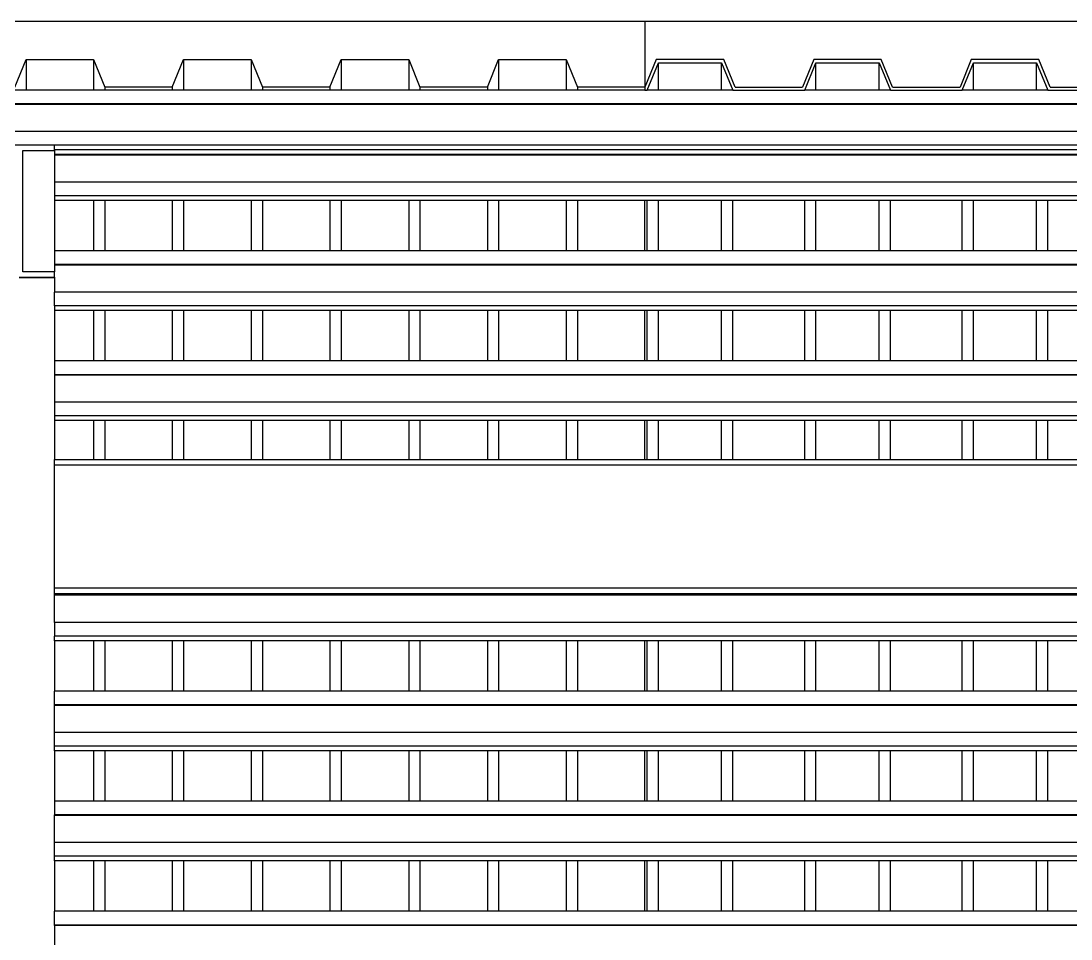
# Model space of a CAD drawing. Header units: metres. Extents: x -59 to 59, y -13 to 12.
# Drawn here: x -25.279 to -23.397, y 10.822 to 12.467 of the extents above; entities that cross this region are included whole.
import ezdxf

# ---------------------------------------------------------------- set-up
doc = ezdxf.new("R2010")
doc.units = ezdxf.units.M

msp = doc.modelspace()

# ---------------------------------------------------------------- linework, layer by layer
for p, q in [((-27.2669, 12.467), (-24.1603, 12.467)), ((-24.1603, 12.467), (-24.1603, 12.3487)), ((-24.1603, 12.467), (-21.4673, 12.467)), ((-24.1603, 12.467), (-24.1603, 12.3487)), ((-25.29, 12.3487), (-25.2698, 12.398)), ((-25.2698, 12.398), (-25.2698, 12.343)), ((-25.2698, 12.398), (-25.1488, 12.398)), ((-25.1488, 12.398), (-25.1488, 12.343)), ((-25.1488, 12.398), (-25.1286, 12.3487)), ((-25.0076, 12.3487), (-24.9874, 12.398)), ((-24.9874, 12.398), (-24.9874, 12.343)), ((-24.9874, 12.398), (-24.8663, 12.398)), ((-24.8663, 12.398), (-24.8663, 12.343)), ((-24.8663, 12.398), (-24.8462, 12.3487)), ((-24.7251, 12.3487), (-24.705, 12.398)), ((-24.705, 12.398), (-24.705, 12.343)), ((-24.705, 12.398), (-24.5839, 12.398)), ((-24.5839, 12.398), (-24.5839, 12.343)), ((-24.5839, 12.398), (-24.5638, 12.3487)), ((-24.4427, 12.3487), (-24.4226, 12.398)), ((-24.4226, 12.398), (-24.4226, 12.343)), ((-24.4226, 12.398), (-24.3015, 12.398)), ((-24.3015, 12.398), (-24.3015, 12.343)), ((-24.3015, 12.398), (-24.2813, 12.3487)), ((-24.1401, 12.398), (-24.1603, 12.3487)), ((-24.1564, 12.343), (-24.1362, 12.3923)), ((-24.0191, 12.398), (-24.1401, 12.398)), ((-24.1362, 12.343), (-24.1362, 12.3923)), ((-24.1362, 12.3923), (-24.023, 12.3923)), ((-24.023, 12.343), (-24.023, 12.3923)), ((-24.023, 12.3923), (-24.0028, 12.343)), ((-23.9989, 12.3487), (-24.0191, 12.398)), ((-23.8577, 12.398), (-23.8779, 12.3487)), ((-23.874, 12.343), (-23.8538, 12.3923)), ((-23.7367, 12.398), (-23.8577, 12.398)), ((-23.8538, 12.3923), (-23.7406, 12.3923)), ((-23.8538, 12.343), (-23.8538, 12.3923)), ((-23.7406, 12.343), (-23.7406, 12.3923)), ((-23.7406, 12.3923), (-23.7204, 12.343)), ((-23.7165, 12.3487), (-23.7367, 12.398)), ((-23.5753, 12.398), (-23.5955, 12.3487)), ((-23.5916, 12.343), (-23.5714, 12.3923)), ((-23.4543, 12.398), (-23.5753, 12.398)), ((-23.5714, 12.343), (-23.5714, 12.3923)), ((-23.5714, 12.3923), (-23.4582, 12.3923)), ((-23.4582, 12.3923), (-23.438, 12.343)), ((-23.4582, 12.343), (-23.4582, 12.3923)), ((-23.4341, 12.3487), (-23.4543, 12.398)), ((-25.1286, 12.3487), (-25.1286, 12.343)), ((-25.0076, 12.3487), (-25.1286, 12.3487)), ((-25.0076, 12.3487), (-25.0076, 12.343)), ((-24.8462, 12.3487), (-24.8462, 12.343)), ((-24.7251, 12.3487), (-24.8462, 12.3487)), ((-24.7251, 12.3487), (-24.7251, 12.343)), ((-24.5638, 12.3487), (-24.5638, 12.343)), ((-24.4427, 12.3487), (-24.5638, 12.3487)), ((-24.4427, 12.3487), (-24.4427, 12.343)), ((-24.2813, 12.3487), (-24.2813, 12.343)), ((-24.1603, 12.3487), (-24.2813, 12.3487)), ((-24.1603, 12.3487), (-24.1603, 12.343)), ((-23.9989, 12.3487), (-23.8779, 12.3487)), ((-23.7165, 12.3487), (-23.5955, 12.3487)), ((-23.4341, 12.3487), (-23.3131, 12.3487)), ((-25.2698, 12.343), (-25.29, 12.343)), ((-25.1488, 12.343), (-25.2698, 12.343)), ((-25.1286, 12.343), (-25.1488, 12.343)), ((-25.0076, 12.343), (-25.1286, 12.343)), ((-24.9874, 12.343), (-25.0076, 12.343)), ((-24.8663, 12.343), (-24.9874, 12.343)), ((-24.8462, 12.343), (-24.8663, 12.343)), ((-24.7251, 12.343), (-24.8462, 12.343)), ((-24.705, 12.343), (-24.7251, 12.343)), ((-24.5839, 12.343), (-24.705, 12.343)), ((-24.5638, 12.343), (-24.5839, 12.343)), ((-24.4427, 12.343), (-24.5638, 12.343)), ((-24.4226, 12.343), (-24.4427, 12.343)), ((-24.3015, 12.343), (-24.4226, 12.343)), ((-24.2813, 12.343), (-24.3015, 12.343)), ((-24.1603, 12.343), (-24.2813, 12.343)), ((-24.1603, 12.343), (-24.1564, 12.343)), ((-24.1362, 12.343), (-24.1564, 12.343)), ((-24.023, 12.343), (-24.1362, 12.343)), ((-24.0028, 12.343), (-24.023, 12.343)), ((-24.0028, 12.343), (-23.874, 12.343)), ((-23.8538, 12.343), (-23.874, 12.343)), ((-23.7406, 12.343), (-23.8538, 12.343)), ((-23.7204, 12.343), (-23.7406, 12.343)), ((-23.7204, 12.343), (-23.5916, 12.343)), ((-23.5714, 12.343), (-23.5916, 12.343)), ((-23.4582, 12.343), (-23.5714, 12.343)), ((-23.438, 12.343), (-23.4582, 12.343)), ((-23.438, 12.343), (-23.3092, 12.343)), ((-18.7743, 12.3184), (-39.5889, 12.3184)), ((-18.7743, 12.3175), (-39.5889, 12.3175)), ((-18.7743, 12.2691), (-39.5889, 12.2691)), ((-25.2189, 12.2444), (-25.3389, 12.2444)), ((-25.2758, 12.0173), (-25.2758, 12.2347)), ((-25.2758, 12.2347), (-25.2189, 12.2347)), ((-25.2189, 12.2362), (-25.2189, 12.2444)), ((-21.5889, 12.2444), (-25.2189, 12.2444)), ((-21.5889, 12.2362), (-25.2189, 12.2362)), ((-25.2189, 12.2347), (-25.2189, 12.2362)), ((-25.2189, 12.2347), (-25.2189, 12.2277)), ((-21.5889, 12.2277), (-25.2189, 12.2277)), ((-25.2189, 12.2277), (-25.2189, 12.2268)), ((-21.5889, 12.2268), (-25.2189, 12.2268)), ((-25.2189, 12.2268), (-25.2189, 12.1783)), ((-21.5889, 12.1783), (-25.2189, 12.1783)), ((-25.2189, 12.1783), (-25.2189, 12.1537)), ((-21.5889, 12.1537), (-25.2189, 12.1537)), ((-25.2189, 12.1537), (-25.2189, 12.1455)), ((-25.2189, 12.1455), (-25.2189, 12.055)), ((-25.1488, 12.1455), (-25.2189, 12.1455)), ((-25.1488, 12.1455), (-25.1488, 12.055)), ((-25.1286, 12.1455), (-25.1488, 12.1455)), ((-25.1286, 12.1455), (-25.1286, 12.055)), ((-25.0076, 12.1455), (-25.1286, 12.1455)), ((-25.0076, 12.1455), (-25.0076, 12.055)), ((-24.9874, 12.1455), (-25.0076, 12.1455)), ((-24.9874, 12.1455), (-24.9874, 12.055)), ((-24.8663, 12.1455), (-24.9874, 12.1455)), ((-24.8663, 12.1455), (-24.8663, 12.055)), ((-24.8462, 12.1455), (-24.8663, 12.1455)), ((-24.8462, 12.1455), (-24.8462, 12.055)), ((-24.7251, 12.1455), (-24.8462, 12.1455)), ((-24.7251, 12.1455), (-24.7251, 12.055)), ((-24.705, 12.1455), (-24.7251, 12.1455)), ((-24.705, 12.1455), (-24.705, 12.055)), ((-24.5839, 12.1455), (-24.705, 12.1455)), ((-24.5839, 12.1455), (-24.5839, 12.055)), ((-24.5638, 12.1455), (-24.5839, 12.1455)), ((-24.5638, 12.1455), (-24.5638, 12.055)), ((-24.4427, 12.1455), (-24.5638, 12.1455)), ((-24.4427, 12.1455), (-24.4427, 12.055)), ((-24.4226, 12.1455), (-24.4427, 12.1455)), ((-24.4226, 12.1455), (-24.4226, 12.055)), ((-24.3015, 12.1455), (-24.4226, 12.1455)), ((-24.3015, 12.1455), (-24.3015, 12.055)), ((-24.2813, 12.1455), (-24.3015, 12.1455)), ((-24.2813, 12.1455), (-24.2813, 12.055)), ((-24.1603, 12.1455), (-24.2813, 12.1455)), ((-24.1603, 12.055), (-24.1603, 12.1455)), ((-24.1564, 12.1455), (-24.1603, 12.1455)), ((-24.1564, 12.055), (-24.1564, 12.1455)), ((-24.1362, 12.1455), (-24.1564, 12.1455)), ((-24.1362, 12.055), (-24.1362, 12.1455)), ((-24.023, 12.1455), (-24.1362, 12.1455)), ((-24.023, 12.055), (-24.023, 12.1455)), ((-24.0028, 12.1455), (-24.023, 12.1455)), ((-24.0028, 12.055), (-24.0028, 12.1455)), ((-23.874, 12.1455), (-24.0028, 12.1455)), ((-23.874, 12.055), (-23.874, 12.1455)), ((-23.8538, 12.1455), (-23.874, 12.1455)), ((-23.8538, 12.055), (-23.8538, 12.1455)), ((-23.7406, 12.1455), (-23.8538, 12.1455)), ((-23.7406, 12.055), (-23.7406, 12.1455)), ((-23.7204, 12.1455), (-23.7406, 12.1455)), ((-23.7204, 12.055), (-23.7204, 12.1455)), ((-23.5916, 12.1455), (-23.7204, 12.1455)), ((-23.5916, 12.055), (-23.5916, 12.1455)), ((-23.5714, 12.1455), (-23.5916, 12.1455)), ((-23.5714, 12.055), (-23.5714, 12.1455)), ((-23.4582, 12.1455), (-23.5714, 12.1455)), ((-23.4582, 12.055), (-23.4582, 12.1455)), ((-23.438, 12.1455), (-23.4582, 12.1455)), ((-23.438, 12.055), (-23.438, 12.1455)), ((-23.3092, 12.1455), (-23.438, 12.1455)), ((-25.2189, 12.055), (-25.2189, 12.0304)), ((-25.1488, 12.055), (-25.2189, 12.055)), ((-25.1286, 12.055), (-25.1488, 12.055)), ((-25.0076, 12.055), (-25.1286, 12.055)), ((-24.9874, 12.055), (-25.0076, 12.055)), ((-24.8663, 12.055), (-24.9874, 12.055)), ((-24.8462, 12.055), (-24.8663, 12.055)), ((-24.7251, 12.055), (-24.8462, 12.055)), ((-24.705, 12.055), (-24.7251, 12.055)), ((-24.5839, 12.055), (-24.705, 12.055)), ((-24.5638, 12.055), (-24.5839, 12.055)), ((-24.4427, 12.055), (-24.5638, 12.055)), ((-24.4226, 12.055), (-24.4427, 12.055)), ((-24.3015, 12.055), (-24.4226, 12.055)), ((-24.2813, 12.055), (-24.3015, 12.055)), ((-24.1603, 12.055), (-24.2813, 12.055)), ((-24.1564, 12.055), (-24.1603, 12.055)), ((-24.1362, 12.055), (-24.1564, 12.055)), ((-24.023, 12.055), (-24.1362, 12.055)), ((-24.0028, 12.055), (-24.023, 12.055)), ((-23.874, 12.055), (-24.0028, 12.055)), ((-23.8538, 12.055), (-23.874, 12.055)), ((-23.7406, 12.055), (-23.8538, 12.055)), ((-23.7204, 12.055), (-23.7406, 12.055)), ((-23.5916, 12.055), (-23.7204, 12.055)), ((-23.5714, 12.055), (-23.5916, 12.055)), ((-23.4582, 12.055), (-23.5714, 12.055)), ((-23.438, 12.055), (-23.4582, 12.055)), ((-23.3092, 12.055), (-23.438, 12.055)), ((-21.5889, 12.0304), (-25.2189, 12.0304)), ((-25.2189, 12.0304), (-25.2189, 12.0296)), ((-21.5889, 12.0296), (-25.2189, 12.0296)), ((-25.2189, 12.0296), (-25.2189, 12.0173)), ((-25.2189, 12.0173), (-25.2758, 12.0173)), ((-25.2189, 12.0077), (-25.2189, 12.0173)), ((-25.282, 12.0077), (-25.2758, 12.0077)), ((-25.282, 12.0074), (-25.2758, 12.0074)), ((-25.2758, 12.0077), (-25.2758, 12.0074)), ((-25.2758, 12.0077), (-25.2189, 12.0077)), ((-25.2758, 12.0074), (-25.2189, 12.0074)), ((-25.2189, 12.0077), (-25.2189, 12.0074)), ((-25.2189, 12.0074), (-25.2189, 11.9811)), ((-21.5889, 11.9811), (-25.2189, 11.9811)), ((-25.2189, 11.9564), (-25.2189, 11.9811)), ((-21.5889, 11.9564), (-25.2189, 11.9564)), ((-25.2189, 11.9564), (-25.2189, 11.9482)), ((-25.1488, 11.9482), (-25.2189, 11.9482)), ((-25.2189, 11.9482), (-25.2189, 11.8578)), ((-25.1488, 11.9482), (-25.1488, 11.8578)), ((-25.1286, 11.9482), (-25.1488, 11.9482)), ((-25.1286, 11.9482), (-25.1286, 11.8578)), ((-25.0076, 11.9482), (-25.1286, 11.9482)), ((-25.0076, 11.9482), (-25.0076, 11.8578)), ((-24.9874, 11.9482), (-25.0076, 11.9482)), ((-24.9874, 11.9482), (-24.9874, 11.8578)), ((-24.8663, 11.9482), (-24.9874, 11.9482)), ((-24.8663, 11.9482), (-24.8663, 11.8578)), ((-24.8462, 11.9482), (-24.8663, 11.9482)), ((-24.8462, 11.9482), (-24.8462, 11.8578)), ((-24.7251, 11.9482), (-24.8462, 11.9482)), ((-24.7251, 11.9482), (-24.7251, 11.8578)), ((-24.705, 11.9482), (-24.7251, 11.9482)), ((-24.705, 11.9482), (-24.705, 11.8578)), ((-24.5839, 11.9482), (-24.705, 11.9482)), ((-24.5839, 11.9482), (-24.5839, 11.8578)), ((-24.5638, 11.9482), (-24.5839, 11.9482)), ((-24.5638, 11.9482), (-24.5638, 11.8578)), ((-24.4427, 11.9482), (-24.5638, 11.9482)), ((-24.4427, 11.9482), (-24.4427, 11.8578)), ((-24.4226, 11.9482), (-24.4427, 11.9482)), ((-24.4226, 11.9482), (-24.4226, 11.8578)), ((-24.3015, 11.9482), (-24.4226, 11.9482)), ((-24.3015, 11.9482), (-24.3015, 11.8578)), ((-24.2813, 11.9482), (-24.3015, 11.9482)), ((-24.2813, 11.9482), (-24.2813, 11.8578)), ((-24.1603, 11.9482), (-24.2813, 11.9482)), ((-24.1603, 11.8578), (-24.1603, 11.9482)), ((-24.1564, 11.9482), (-24.1603, 11.9482)), ((-24.1564, 11.8578), (-24.1564, 11.9482)), ((-24.1362, 11.9482), (-24.1564, 11.9482)), ((-24.1362, 11.8578), (-24.1362, 11.9482)), ((-24.023, 11.9482), (-24.1362, 11.9482)), ((-24.023, 11.8578), (-24.023, 11.9482)), ((-24.0028, 11.9482), (-24.023, 11.9482)), ((-24.0028, 11.8578), (-24.0028, 11.9482)), ((-23.874, 11.9482), (-24.0028, 11.9482)), ((-23.874, 11.8578), (-23.874, 11.9482)), ((-23.8538, 11.9482), (-23.874, 11.9482)), ((-23.8538, 11.8578), (-23.8538, 11.9482)), ((-23.7406, 11.9482), (-23.8538, 11.9482)), ((-23.7406, 11.8578), (-23.7406, 11.9482)), ((-23.7204, 11.9482), (-23.7406, 11.9482)), ((-23.7204, 11.8578), (-23.7204, 11.9482)), ((-23.5916, 11.9482), (-23.7204, 11.9482)), ((-23.5916, 11.8578), (-23.5916, 11.9482)), ((-23.5714, 11.9482), (-23.5916, 11.9482)), ((-23.5714, 11.8578), (-23.5714, 11.9482)), ((-23.4582, 11.9482), (-23.5714, 11.9482)), ((-23.4582, 11.8578), (-23.4582, 11.9482)), ((-23.438, 11.9482), (-23.4582, 11.9482)), ((-23.438, 11.8578), (-23.438, 11.9482)), ((-23.3092, 11.9482), (-23.438, 11.9482)), ((-25.1488, 11.8578), (-25.2189, 11.8578)), ((-25.2189, 11.8578), (-25.2189, 11.8331)), ((-25.1286, 11.8578), (-25.1488, 11.8578)), ((-25.0076, 11.8578), (-25.1286, 11.8578)), ((-24.9874, 11.8578), (-25.0076, 11.8578)), ((-24.8663, 11.8578), (-24.9874, 11.8578)), ((-24.8462, 11.8578), (-24.8663, 11.8578)), ((-24.7251, 11.8578), (-24.8462, 11.8578)), ((-24.705, 11.8578), (-24.7251, 11.8578)), ((-24.5839, 11.8578), (-24.705, 11.8578)), ((-24.5638, 11.8578), (-24.5839, 11.8578)), ((-24.4427, 11.8578), (-24.5638, 11.8578)), ((-24.4226, 11.8578), (-24.4427, 11.8578)), ((-24.3015, 11.8578), (-24.4226, 11.8578)), ((-24.2813, 11.8578), (-24.3015, 11.8578)), ((-24.1603, 11.8578), (-24.2813, 11.8578)), ((-24.1564, 11.8578), (-24.1603, 11.8578)), ((-24.1362, 11.8578), (-24.1564, 11.8578)), ((-24.023, 11.8578), (-24.1362, 11.8578)), ((-24.0028, 11.8578), (-24.023, 11.8578)), ((-23.874, 11.8578), (-24.0028, 11.8578)), ((-23.8538, 11.8578), (-23.874, 11.8578)), ((-23.7406, 11.8578), (-23.8538, 11.8578)), ((-23.7204, 11.8578), (-23.7406, 11.8578)), ((-23.5916, 11.8578), (-23.7204, 11.8578)), ((-23.5714, 11.8578), (-23.5916, 11.8578)), ((-23.4582, 11.8578), (-23.5714, 11.8578)), ((-23.438, 11.8578), (-23.4582, 11.8578)), ((-23.3092, 11.8578), (-23.438, 11.8578)), ((-21.5889, 11.8331), (-25.2189, 11.8331)), ((-25.2189, 11.8331), (-25.2189, 11.8323)), ((-21.5889, 11.8323), (-25.2189, 11.8323)), ((-25.2189, 11.8323), (-25.2189, 11.7838)), ((-21.5889, 11.7838), (-25.2189, 11.7838)), ((-25.2189, 11.7838), (-25.2189, 11.7591)), ((-21.5889, 11.7591), (-25.2189, 11.7591)), ((-25.2189, 11.7591), (-25.2189, 11.7509)), ((-25.1488, 11.7509), (-25.2189, 11.7509)), ((-25.2189, 11.7509), (-25.2189, 11.6812)), ((-25.1488, 11.7509), (-25.1488, 11.6812)), ((-25.1286, 11.7509), (-25.1488, 11.7509)), ((-25.1286, 11.7509), (-25.1286, 11.6812)), ((-25.0076, 11.7509), (-25.1286, 11.7509)), ((-25.0076, 11.7509), (-25.0076, 11.6812)), ((-24.9874, 11.7509), (-25.0076, 11.7509)), ((-24.9874, 11.7509), (-24.9874, 11.6812)), ((-24.8663, 11.7509), (-24.9874, 11.7509)), ((-24.8663, 11.7509), (-24.8663, 11.6812)), ((-24.8462, 11.7509), (-24.8663, 11.7509)), ((-24.8462, 11.7509), (-24.8462, 11.6812)), ((-24.7251, 11.7509), (-24.8462, 11.7509)), ((-24.7251, 11.7509), (-24.7251, 11.6812)), ((-24.705, 11.7509), (-24.7251, 11.7509)), ((-24.705, 11.7509), (-24.705, 11.6812)), ((-24.5839, 11.7509), (-24.705, 11.7509)), ((-24.5839, 11.7509), (-24.5839, 11.6812)), ((-24.5638, 11.7509), (-24.5839, 11.7509)), ((-24.5638, 11.7509), (-24.5638, 11.6812)), ((-24.4427, 11.7509), (-24.5638, 11.7509)), ((-24.4427, 11.7509), (-24.4427, 11.6812)), ((-24.4226, 11.7509), (-24.4427, 11.7509)), ((-24.4226, 11.7509), (-24.4226, 11.6812)), ((-24.3015, 11.7509), (-24.4226, 11.7509)), ((-24.3015, 11.7509), (-24.3015, 11.6812)), ((-24.2813, 11.7509), (-24.3015, 11.7509)), ((-24.2813, 11.7509), (-24.2813, 11.6812)), ((-24.1603, 11.7509), (-24.2813, 11.7509)), ((-24.1603, 11.6812), (-24.1603, 11.7509)), ((-24.1564, 11.7509), (-24.1603, 11.7509)), ((-24.1564, 11.6812), (-24.1564, 11.7509)), ((-24.1362, 11.7509), (-24.1564, 11.7509)), ((-24.1362, 11.6812), (-24.1362, 11.7509)), ((-24.023, 11.7509), (-24.1362, 11.7509)), ((-24.023, 11.6812), (-24.023, 11.7509)), ((-24.0028, 11.7509), (-24.023, 11.7509)), ((-24.0028, 11.6812), (-24.0028, 11.7509)), ((-23.874, 11.7509), (-24.0028, 11.7509)), ((-23.874, 11.6812), (-23.874, 11.7509)), ((-23.8538, 11.7509), (-23.874, 11.7509)), ((-23.8538, 11.6812), (-23.8538, 11.7509)), ((-23.7406, 11.7509), (-23.8538, 11.7509)), ((-23.7406, 11.6812), (-23.7406, 11.7509)), ((-23.7204, 11.7509), (-23.7406, 11.7509)), ((-23.7204, 11.6812), (-23.7204, 11.7509)), ((-23.5916, 11.7509), (-23.7204, 11.7509)), ((-23.5916, 11.6812), (-23.5916, 11.7509)), ((-23.5714, 11.7509), (-23.5916, 11.7509)), ((-23.5714, 11.6812), (-23.5714, 11.7509)), ((-23.4582, 11.7509), (-23.5714, 11.7509)), ((-23.4582, 11.6812), (-23.4582, 11.7509)), ((-23.438, 11.7509), (-23.4582, 11.7509)), ((-23.438, 11.6812), (-23.438, 11.7509)), ((-23.3092, 11.7509), (-23.438, 11.7509)), ((-25.2189, 11.6812), (-25.1488, 11.6812)), ((-25.2189, 11.6714), (-25.2189, 11.6812)), ((-25.2189, 11.6714), (-21.6789, 11.6714)), ((-25.2189, 11.451), (-25.2189, 11.6714)), ((-25.1488, 11.6812), (-25.1286, 11.6812)), ((-25.1286, 11.6812), (-25.0076, 11.6812)), ((-25.0076, 11.6812), (-24.9874, 11.6812)), ((-24.9874, 11.6812), (-24.8663, 11.6812)), ((-24.8663, 11.6812), (-24.8462, 11.6812)), ((-24.8462, 11.6812), (-24.7251, 11.6812)), ((-24.7251, 11.6812), (-24.705, 11.6812)), ((-24.705, 11.6812), (-24.5839, 11.6812)), ((-24.5839, 11.6812), (-24.5638, 11.6812)), ((-24.5638, 11.6812), (-24.4427, 11.6812)), ((-24.4427, 11.6812), (-24.4226, 11.6812)), ((-24.4226, 11.6812), (-24.3015, 11.6812)), ((-24.3015, 11.6812), (-24.2813, 11.6812)), ((-24.2813, 11.6812), (-24.1603, 11.6812)), ((-24.1603, 11.6812), (-24.1564, 11.6812)), ((-24.1564, 11.6812), (-24.1362, 11.6812)), ((-24.1362, 11.6812), (-24.023, 11.6812)), ((-24.023, 11.6812), (-24.0028, 11.6812)), ((-24.0028, 11.6812), (-23.874, 11.6812)), ((-23.874, 11.6812), (-23.8538, 11.6812)), ((-23.8538, 11.6812), (-23.7406, 11.6812)), ((-23.7406, 11.6812), (-23.7204, 11.6812)), ((-23.7204, 11.6812), (-23.5916, 11.6812)), ((-23.5916, 11.6812), (-23.5714, 11.6812)), ((-23.5714, 11.6812), (-23.4582, 11.6812)), ((-23.4582, 11.6812), (-23.438, 11.6812)), ((-23.438, 11.6812), (-23.3092, 11.6812)), ((-25.2189, 11.451), (-21.6789, 11.451)), ((-25.2189, 11.4412), (-25.2189, 11.451)), ((-25.2189, 11.4412), (-21.6789, 11.4412)), ((-25.2189, 11.4385), (-25.2189, 11.4412)), ((-21.6789, 11.4385), (-25.2189, 11.4385)), ((-25.2189, 11.4377), (-25.2189, 11.4385)), ((-21.6789, 11.4377), (-25.2189, 11.4377)), ((-25.2189, 11.3892), (-25.2189, 11.4377)), ((-21.6789, 11.3892), (-25.2189, 11.3892)), ((-25.2189, 11.3892), (-25.2189, 11.3646)), ((-21.6789, 11.3646), (-25.2189, 11.3646)), ((-25.2189, 11.3563), (-25.2189, 11.3646)), ((-25.1488, 11.3563), (-25.2189, 11.3563)), ((-25.2189, 11.3563), (-25.2189, 11.2659)), ((-25.1488, 11.3563), (-25.1488, 11.2659)), ((-25.1286, 11.3563), (-25.1488, 11.3563)), ((-25.1286, 11.3563), (-25.1286, 11.2659)), ((-25.0076, 11.3563), (-25.1286, 11.3563)), ((-25.0076, 11.3563), (-25.0076, 11.2659)), ((-24.9874, 11.3563), (-25.0076, 11.3563)), ((-24.9874, 11.3563), (-24.9874, 11.2659)), ((-24.8663, 11.3563), (-24.9874, 11.3563)), ((-24.8663, 11.3563), (-24.8663, 11.2659)), ((-24.8462, 11.3563), (-24.8663, 11.3563)), ((-24.8462, 11.3563), (-24.8462, 11.2659)), ((-24.7251, 11.3563), (-24.8462, 11.3563)), ((-24.7251, 11.3563), (-24.7251, 11.2659)), ((-24.705, 11.3563), (-24.7251, 11.3563)), ((-24.705, 11.3563), (-24.705, 11.2659)), ((-24.5839, 11.3563), (-24.705, 11.3563)), ((-24.5839, 11.3563), (-24.5839, 11.2659)), ((-24.5638, 11.3563), (-24.5839, 11.3563)), ((-24.5638, 11.3563), (-24.5638, 11.2659)), ((-24.4427, 11.3563), (-24.5638, 11.3563)), ((-24.4427, 11.3563), (-24.4427, 11.2659)), ((-24.4226, 11.3563), (-24.4427, 11.3563)), ((-24.4226, 11.3563), (-24.4226, 11.2659)), ((-24.3015, 11.3563), (-24.4226, 11.3563)), ((-24.3015, 11.3563), (-24.3015, 11.2659)), ((-24.2813, 11.3563), (-24.3015, 11.3563)), ((-24.2813, 11.3563), (-24.2813, 11.2659)), ((-24.1603, 11.3563), (-24.2813, 11.3563)), ((-24.1603, 11.2659), (-24.1603, 11.3563)), ((-24.1564, 11.3563), (-24.1603, 11.3563)), ((-24.1564, 11.2659), (-24.1564, 11.3563)), ((-24.1362, 11.3563), (-24.1564, 11.3563)), ((-24.1362, 11.2659), (-24.1362, 11.3563)), ((-24.023, 11.3563), (-24.1362, 11.3563)), ((-24.023, 11.2659), (-24.023, 11.3563)), ((-24.0028, 11.3563), (-24.023, 11.3563)), ((-24.0028, 11.2659), (-24.0028, 11.3563)), ((-23.874, 11.3563), (-24.0028, 11.3563)), ((-23.874, 11.2659), (-23.874, 11.3563)), ((-23.8538, 11.3563), (-23.874, 11.3563)), ((-23.8538, 11.2659), (-23.8538, 11.3563)), ((-23.7406, 11.3563), (-23.8538, 11.3563)), ((-23.7406, 11.2659), (-23.7406, 11.3563)), ((-23.7204, 11.3563), (-23.7406, 11.3563)), ((-23.7204, 11.2659), (-23.7204, 11.3563)), ((-23.5916, 11.3563), (-23.7204, 11.3563)), ((-23.5916, 11.2659), (-23.5916, 11.3563)), ((-23.5714, 11.3563), (-23.5916, 11.3563)), ((-23.5714, 11.2659), (-23.5714, 11.3563)), ((-23.4582, 11.3563), (-23.5714, 11.3563)), ((-23.4582, 11.2659), (-23.4582, 11.3563)), ((-23.438, 11.3563), (-23.4582, 11.3563)), ((-23.438, 11.2659), (-23.438, 11.3563)), ((-23.3092, 11.3563), (-23.438, 11.3563)), ((-25.1488, 11.2659), (-25.2189, 11.2659)), ((-25.2189, 11.2413), (-25.2189, 11.2659)), ((-25.1286, 11.2659), (-25.1488, 11.2659)), ((-25.0076, 11.2659), (-25.1286, 11.2659)), ((-24.9874, 11.2659), (-25.0076, 11.2659)), ((-24.8663, 11.2659), (-24.9874, 11.2659)), ((-24.8462, 11.2659), (-24.8663, 11.2659)), ((-24.7251, 11.2659), (-24.8462, 11.2659)), ((-24.705, 11.2659), (-24.7251, 11.2659)), ((-24.5839, 11.2659), (-24.705, 11.2659)), ((-24.5638, 11.2659), (-24.5839, 11.2659)), ((-24.4427, 11.2659), (-24.5638, 11.2659)), ((-24.4226, 11.2659), (-24.4427, 11.2659)), ((-24.3015, 11.2659), (-24.4226, 11.2659)), ((-24.2813, 11.2659), (-24.3015, 11.2659)), ((-24.1603, 11.2659), (-24.2813, 11.2659)), ((-24.1564, 11.2659), (-24.1603, 11.2659)), ((-24.1362, 11.2659), (-24.1564, 11.2659)), ((-24.023, 11.2659), (-24.1362, 11.2659)), ((-24.0028, 11.2659), (-24.023, 11.2659)), ((-23.874, 11.2659), (-24.0028, 11.2659)), ((-23.8538, 11.2659), (-23.874, 11.2659)), ((-23.7406, 11.2659), (-23.8538, 11.2659)), ((-23.7204, 11.2659), (-23.7406, 11.2659)), ((-23.5916, 11.2659), (-23.7204, 11.2659)), ((-23.5714, 11.2659), (-23.5916, 11.2659)), ((-23.4582, 11.2659), (-23.5714, 11.2659)), ((-23.438, 11.2659), (-23.4582, 11.2659)), ((-23.3092, 11.2659), (-23.438, 11.2659)), ((-21.6789, 11.2413), (-25.2189, 11.2413)), ((-25.2189, 11.2404), (-25.2189, 11.2413)), ((-21.6789, 11.2404), (-25.2189, 11.2404)), ((-25.2189, 11.1919), (-25.2189, 11.2404)), ((-21.6789, 11.1919), (-25.2189, 11.1919)), ((-25.2189, 11.1673), (-25.2189, 11.1919)), ((-21.6789, 11.1673), (-25.2189, 11.1673)), ((-25.2189, 11.1591), (-25.2189, 11.1673)), ((-25.1488, 11.1591), (-25.2189, 11.1591)), ((-25.2189, 11.1591), (-25.2189, 11.0686)), ((-25.1488, 11.1591), (-25.1488, 11.0686)), ((-25.1286, 11.1591), (-25.1488, 11.1591)), ((-25.1286, 11.1591), (-25.1286, 11.0686)), ((-25.0076, 11.1591), (-25.1286, 11.1591)), ((-25.0076, 11.1591), (-25.0076, 11.0686)), ((-24.9874, 11.1591), (-25.0076, 11.1591)), ((-24.9874, 11.1591), (-24.9874, 11.0686)), ((-24.8663, 11.1591), (-24.9874, 11.1591)), ((-24.8663, 11.1591), (-24.8663, 11.0686)), ((-24.8462, 11.1591), (-24.8663, 11.1591)), ((-24.8462, 11.1591), (-24.8462, 11.0686)), ((-24.7251, 11.1591), (-24.8462, 11.1591)), ((-24.7251, 11.1591), (-24.7251, 11.0686)), ((-24.705, 11.1591), (-24.7251, 11.1591)), ((-24.705, 11.1591), (-24.705, 11.0686)), ((-24.5839, 11.1591), (-24.705, 11.1591)), ((-24.5839, 11.1591), (-24.5839, 11.0686)), ((-24.5638, 11.1591), (-24.5839, 11.1591)), ((-24.5638, 11.1591), (-24.5638, 11.0686)), ((-24.4427, 11.1591), (-24.5638, 11.1591)), ((-24.4427, 11.1591), (-24.4427, 11.0686)), ((-24.4226, 11.1591), (-24.4427, 11.1591)), ((-24.4226, 11.1591), (-24.4226, 11.0686)), ((-24.3015, 11.1591), (-24.4226, 11.1591)), ((-24.3015, 11.1591), (-24.3015, 11.0686)), ((-24.2813, 11.1591), (-24.3015, 11.1591)), ((-24.2813, 11.1591), (-24.2813, 11.0686)), ((-24.1603, 11.1591), (-24.2813, 11.1591)), ((-24.1603, 11.0686), (-24.1603, 11.1591)), ((-24.1564, 11.1591), (-24.1603, 11.1591)), ((-24.1564, 11.0686), (-24.1564, 11.1591)), ((-24.1362, 11.1591), (-24.1564, 11.1591)), ((-24.1362, 11.0686), (-24.1362, 11.1591)), ((-24.023, 11.1591), (-24.1362, 11.1591)), ((-24.023, 11.0686), (-24.023, 11.1591)), ((-24.0028, 11.1591), (-24.023, 11.1591)), ((-24.0028, 11.0686), (-24.0028, 11.1591)), ((-23.874, 11.1591), (-24.0028, 11.1591)), ((-23.874, 11.0686), (-23.874, 11.1591)), ((-23.8538, 11.1591), (-23.874, 11.1591)), ((-23.8538, 11.0686), (-23.8538, 11.1591)), ((-23.7406, 11.1591), (-23.8538, 11.1591)), ((-23.7406, 11.0686), (-23.7406, 11.1591)), ((-23.7204, 11.1591), (-23.7406, 11.1591)), ((-23.7204, 11.0686), (-23.7204, 11.1591)), ((-23.5916, 11.1591), (-23.7204, 11.1591)), ((-23.5916, 11.0686), (-23.5916, 11.1591)), ((-23.5714, 11.1591), (-23.5916, 11.1591)), ((-23.5714, 11.0686), (-23.5714, 11.1591)), ((-23.4582, 11.1591), (-23.5714, 11.1591)), ((-23.4582, 11.0686), (-23.4582, 11.1591)), ((-23.438, 11.1591), (-23.4582, 11.1591)), ((-23.438, 11.0686), (-23.438, 11.1591)), ((-23.3092, 11.1591), (-23.438, 11.1591)), ((-25.1488, 11.0686), (-25.2189, 11.0686)), ((-25.2189, 11.0686), (-25.2189, 11.044)), ((-25.1286, 11.0686), (-25.1488, 11.0686)), ((-25.0076, 11.0686), (-25.1286, 11.0686)), ((-24.9874, 11.0686), (-25.0076, 11.0686)), ((-24.8663, 11.0686), (-24.9874, 11.0686)), ((-24.8462, 11.0686), (-24.8663, 11.0686)), ((-24.7251, 11.0686), (-24.8462, 11.0686)), ((-24.705, 11.0686), (-24.7251, 11.0686)), ((-24.5839, 11.0686), (-24.705, 11.0686)), ((-24.5638, 11.0686), (-24.5839, 11.0686)), ((-24.4427, 11.0686), (-24.5638, 11.0686)), ((-24.4226, 11.0686), (-24.4427, 11.0686)), ((-24.3015, 11.0686), (-24.4226, 11.0686)), ((-24.2813, 11.0686), (-24.3015, 11.0686)), ((-24.1603, 11.0686), (-24.2813, 11.0686)), ((-24.1564, 11.0686), (-24.1603, 11.0686)), ((-24.1362, 11.0686), (-24.1564, 11.0686)), ((-24.023, 11.0686), (-24.1362, 11.0686)), ((-24.0028, 11.0686), (-24.023, 11.0686)), ((-23.874, 11.0686), (-24.0028, 11.0686)), ((-23.8538, 11.0686), (-23.874, 11.0686)), ((-23.7406, 11.0686), (-23.8538, 11.0686)), ((-23.7204, 11.0686), (-23.7406, 11.0686)), ((-23.5916, 11.0686), (-23.7204, 11.0686)), ((-23.5714, 11.0686), (-23.5916, 11.0686)), ((-23.4582, 11.0686), (-23.5714, 11.0686)), ((-23.438, 11.0686), (-23.4582, 11.0686)), ((-23.3092, 11.0686), (-23.438, 11.0686)), ((-21.6789, 11.044), (-25.2189, 11.044)), ((-25.2189, 11.0432), (-25.2189, 11.044)), ((-21.6789, 11.0432), (-25.2189, 11.0432)), ((-25.2189, 10.9947), (-25.2189, 11.0432)), ((-21.6789, 10.9947), (-25.2189, 10.9947)), ((-25.2189, 10.97), (-25.2189, 10.9947)), ((-21.6789, 10.97), (-25.2189, 10.97)), ((-25.2189, 10.9618), (-25.2189, 10.97)), ((-25.1488, 10.9618), (-25.2189, 10.9618)), ((-25.2189, 10.9618), (-25.2189, 10.8714)), ((-25.1488, 10.9618), (-25.1488, 10.8714)), ((-25.1286, 10.9618), (-25.1488, 10.9618)), ((-25.1286, 10.9618), (-25.1286, 10.8714)), ((-25.0076, 10.9618), (-25.1286, 10.9618)), ((-25.0076, 10.9618), (-25.0076, 10.8714)), ((-24.9874, 10.9618), (-25.0076, 10.9618)), ((-24.9874, 10.9618), (-24.9874, 10.8714)), ((-24.8663, 10.9618), (-24.9874, 10.9618)), ((-24.8663, 10.9618), (-24.8663, 10.8714)), ((-24.8462, 10.9618), (-24.8663, 10.9618)), ((-24.8462, 10.9618), (-24.8462, 10.8714)), ((-24.7251, 10.9618), (-24.8462, 10.9618)), ((-24.7251, 10.9618), (-24.7251, 10.8714)), ((-24.705, 10.9618), (-24.7251, 10.9618)), ((-24.705, 10.9618), (-24.705, 10.8714)), ((-24.5839, 10.9618), (-24.705, 10.9618)), ((-24.5839, 10.9618), (-24.5839, 10.8714)), ((-24.5638, 10.9618), (-24.5839, 10.9618)), ((-24.5638, 10.9618), (-24.5638, 10.8714)), ((-24.4427, 10.9618), (-24.5638, 10.9618)), ((-24.4427, 10.9618), (-24.4427, 10.8714)), ((-24.4226, 10.9618), (-24.4427, 10.9618)), ((-24.4226, 10.9618), (-24.4226, 10.8714)), ((-24.3015, 10.9618), (-24.4226, 10.9618)), ((-24.3015, 10.9618), (-24.3015, 10.8714)), ((-24.2813, 10.9618), (-24.3015, 10.9618)), ((-24.2813, 10.9618), (-24.2813, 10.8714)), ((-24.1603, 10.9618), (-24.2813, 10.9618)), ((-24.1603, 10.8714), (-24.1603, 10.9618)), ((-24.1564, 10.9618), (-24.1603, 10.9618)), ((-24.1564, 10.8714), (-24.1564, 10.9618)), ((-24.1362, 10.9618), (-24.1564, 10.9618)), ((-24.1362, 10.8714), (-24.1362, 10.9618)), ((-24.023, 10.9618), (-24.1362, 10.9618)), ((-24.023, 10.8714), (-24.023, 10.9618)), ((-24.0028, 10.9618), (-24.023, 10.9618)), ((-24.0028, 10.8714), (-24.0028, 10.9618)), ((-23.874, 10.9618), (-24.0028, 10.9618)), ((-23.874, 10.8714), (-23.874, 10.9618)), ((-23.8538, 10.9618), (-23.874, 10.9618)), ((-23.8538, 10.8714), (-23.8538, 10.9618)), ((-23.7406, 10.9618), (-23.8538, 10.9618)), ((-23.7406, 10.8714), (-23.7406, 10.9618)), ((-23.7204, 10.9618), (-23.7406, 10.9618)), ((-23.7204, 10.8714), (-23.7204, 10.9618)), ((-23.5916, 10.9618), (-23.7204, 10.9618)), ((-23.5916, 10.8714), (-23.5916, 10.9618)), ((-23.5714, 10.9618), (-23.5916, 10.9618)), ((-23.5714, 10.8714), (-23.5714, 10.9618)), ((-23.4582, 10.9618), (-23.5714, 10.9618)), ((-23.4582, 10.8714), (-23.4582, 10.9618)), ((-23.438, 10.9618), (-23.4582, 10.9618)), ((-23.438, 10.8714), (-23.438, 10.9618)), ((-23.3092, 10.9618), (-23.438, 10.9618)), ((-25.1488, 10.8714), (-25.2189, 10.8714)), ((-25.2189, 10.8467), (-25.2189, 10.8714)), ((-25.1286, 10.8714), (-25.1488, 10.8714)), ((-25.0076, 10.8714), (-25.1286, 10.8714)), ((-24.9874, 10.8714), (-25.0076, 10.8714)), ((-24.8663, 10.8714), (-24.9874, 10.8714)), ((-24.8462, 10.8714), (-24.8663, 10.8714)), ((-24.7251, 10.8714), (-24.8462, 10.8714)), ((-24.705, 10.8714), (-24.7251, 10.8714)), ((-24.5839, 10.8714), (-24.705, 10.8714)), ((-24.5638, 10.8714), (-24.5839, 10.8714)), ((-24.4427, 10.8714), (-24.5638, 10.8714)), ((-24.4226, 10.8714), (-24.4427, 10.8714)), ((-24.3015, 10.8714), (-24.4226, 10.8714)), ((-24.2813, 10.8714), (-24.3015, 10.8714)), ((-24.1603, 10.8714), (-24.2813, 10.8714)), ((-24.1564, 10.8714), (-24.1603, 10.8714)), ((-24.1362, 10.8714), (-24.1564, 10.8714)), ((-24.023, 10.8714), (-24.1362, 10.8714)), ((-24.0028, 10.8714), (-24.023, 10.8714)), ((-23.874, 10.8714), (-24.0028, 10.8714)), ((-23.8538, 10.8714), (-23.874, 10.8714)), ((-23.7406, 10.8714), (-23.8538, 10.8714)), ((-23.7204, 10.8714), (-23.7406, 10.8714)), ((-23.5916, 10.8714), (-23.7204, 10.8714)), ((-23.5714, 10.8714), (-23.5916, 10.8714)), ((-23.4582, 10.8714), (-23.5714, 10.8714)), ((-23.438, 10.8714), (-23.4582, 10.8714)), ((-23.3092, 10.8714), (-23.438, 10.8714)), ((-21.6789, 10.8467), (-25.2189, 10.8467)), ((-25.2189, 10.8459), (-25.2189, 10.8467)), ((-21.6789, 10.8459), (-25.2189, 10.8459)), ((-25.2189, 10.8459), (-25.2189, 10.7974))]:
    msp.add_line(p, q)

doc.saveas('drawing.dxf')
